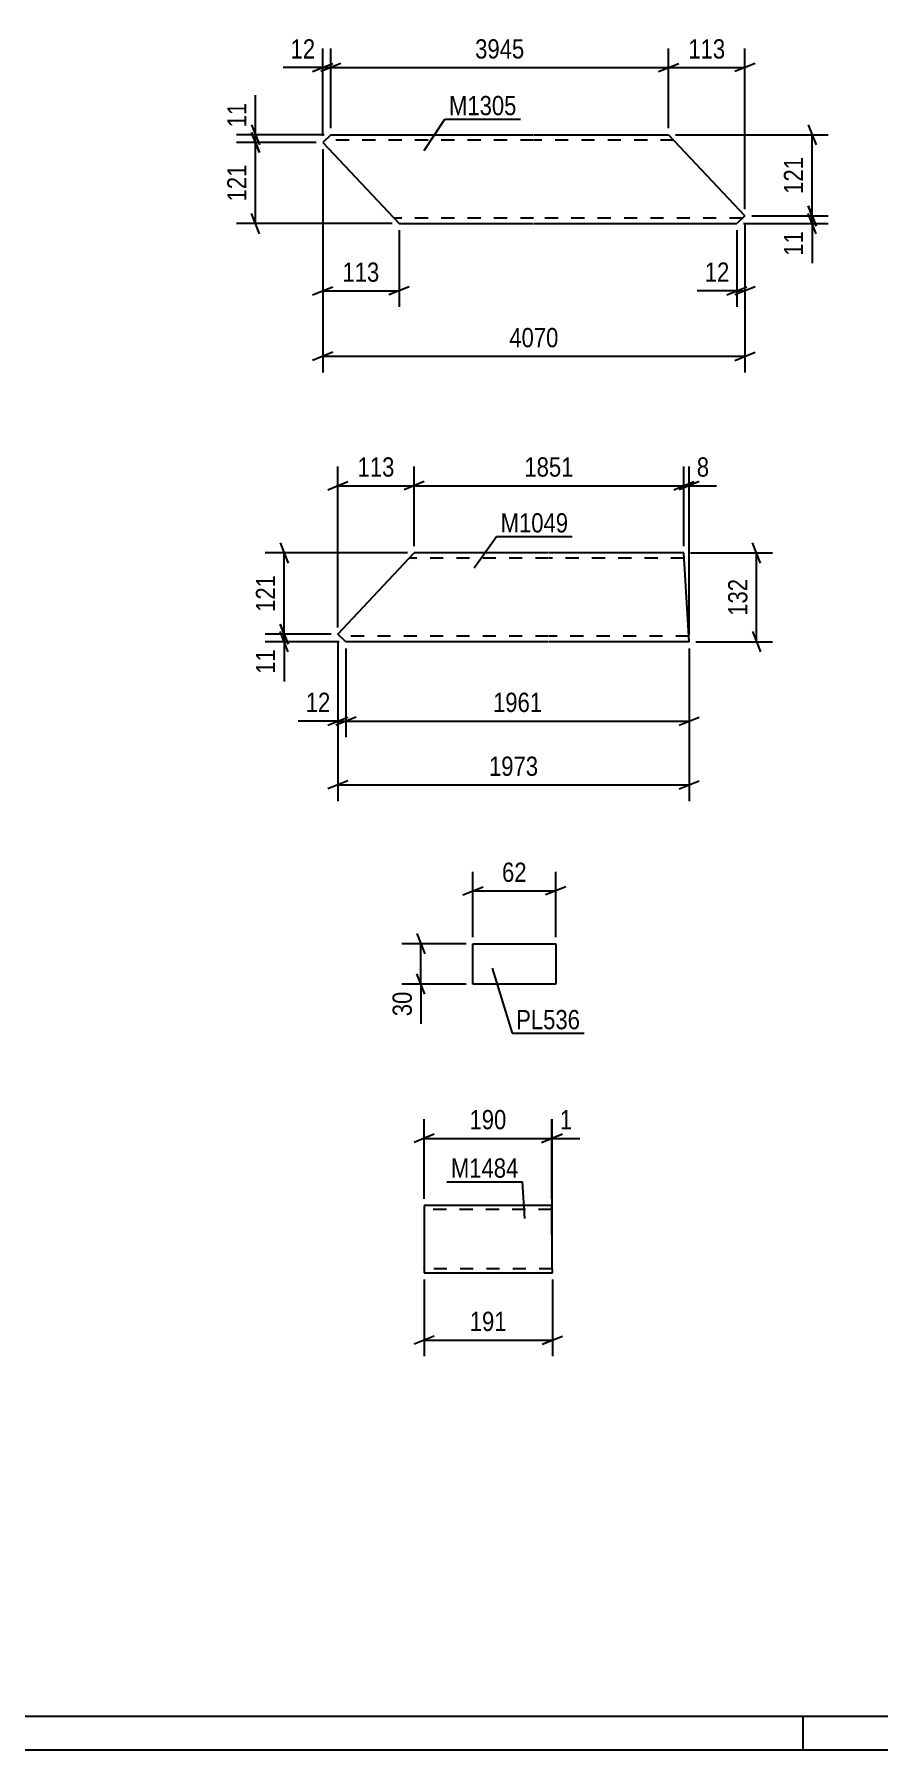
# Model space of a CAD drawing. Header units: millimetres. Extents: x 0 to 1189, y 0 to 841.
# Drawn here: x 444.6 to 570.2, y 0 to 255.1 of the extents above; entities that cross this region are included whole.
import ezdxf

# ---------------------------------------------------------------- set-up
doc = ezdxf.new("R2010")
doc.units = ezdxf.units.MM
doc.linetypes.add('DXK_LINE_DOT2', pattern=[3.9198, 1.9599, -1.9599])
doc.styles.add('Arial Narrow', font='ARIALN.TTF', dxfattribs={"height": 0.2})

# ---------------------------------------------------------------- blocks, each defined once
blk = doc.blocks.new('Unknown-814734972-1132')
at = {"color": 5, "linetype": 'Continuous'}
for p, q in [((5, 5), (1184, 5)), ((559, 0), (559, 5)), ((0, 0), (1189, 0))]:
    blk.add_line(p, q, dxfattribs=at)
blk = doc.blocks.new('Part-814734972-31425 - 31423')
at = {"color": 2, "linetype": 'Continuous'}
for p, q in [((488.73, 240.16), (487.52, 239.03)), ((488.73, 240.16), (518.87, 240.16)), ((518.97, 240.16), (538.97, 240.16)), ((538.97, 240.16), (550.32, 228.09)), ((487.52, 239.03), (498.87, 226.96)), ((550.32, 228.09), (549.12, 226.96)), ((498.87, 226.96), (518.87, 226.96)), ((518.97, 226.96), (549.12, 226.96))]:
    blk.add_line(p, q, dxfattribs=at)
at = {"color": 7, "linetype": 'DXK_LINE_DOT2'}
for p, q in [((518.87, 239.36), (487.87, 239.36)), ((539.72, 239.36), (518.97, 239.36)), ((518.87, 227.76), (498.12, 227.76)), ((549.97, 227.76), (518.97, 227.76))]:
    blk.add_line(p, q, dxfattribs=at)
blk = doc.blocks.new('Part-814734972-31432 - 31431')
at = {"color": 2, "linetype": 'Continuous'}
for p, q in [((489.77, 165.91), (501.12, 177.98)), ((521.12, 177.98), (501.12, 177.98)), ((541.22, 177.98), (521.22, 177.98)), ((542.03, 164.78), (541.22, 177.98)), ((490.97, 164.78), (489.77, 165.91)), ((521.12, 164.78), (490.97, 164.78)), ((542.03, 164.78), (521.22, 164.78))]:
    blk.add_line(p, q, dxfattribs=at)
at = {"color": 7, "linetype": 'DXK_LINE_DOT2'}
for p, q in [((521.12, 177.18), (500.37, 177.18)), ((541.27, 177.18), (521.22, 177.18)), ((521.12, 165.58), (490.12, 165.58)), ((541.98, 165.58), (521.22, 165.58)), ((541.98, 165.58), (541.98, 165.64))]:
    blk.add_line(p, q, dxfattribs=at)
blk = doc.blocks.new('Part-814734972-31602 - 31601')
at = {"color": 2, "linetype": 'Continuous'}
for p, q in [((509.86, 113.86), (509.86, 119.86)), ((509.86, 119.86), (522.17, 119.86)), ((522.17, 119.86), (522.17, 113.86)), ((522.17, 113.86), (509.86, 113.86))]:
    blk.add_line(p, q, dxfattribs=at)
blk = doc.blocks.new('Part-814734972-31680 - 31679')
at = {"color": 2, "linetype": 'Continuous'}
for p, q in [((521.58, 80.92), (502.6, 80.92)), ((502.6, 80.92), (502.6, 71.01)), ((521.66, 72.12), (521.58, 80.92)), ((521.67, 70.92), (521.66, 72.12)), ((502.6, 71.01), (502.6, 70.92)), ((502.6, 70.92), (521.67, 70.92))]:
    blk.add_line(p, q, dxfattribs=at)
at = {"color": 7, "linetype": 'DXK_LINE_DOT2'}
for p, q in [((521.59, 80.32), (502.6, 80.32)), ((502.6, 71.52), (502.6, 71.57)), ((521.66, 71.52), (502.6, 71.52)), ((521.66, 71.57), (521.66, 71.89)), ((521.66, 71.52), (521.66, 71.57))]:
    blk.add_line(p, q, dxfattribs=at)
blk = doc.blocks.new('StraightDimension-814734972-31795 - 31423')
at = {"color": 7, "linetype": 'Continuous'}
for p, q in [((487.52, 238.03), (487.52, 204.82)), ((550.32, 227.09), (550.32, 204.82)), ((489.02, 207.82), (486.02, 206.62)), ((487.52, 207.22), (550.32, 207.22)), ((548.82, 206.62), (551.82, 207.82))]:
    blk.add_line(p, q, dxfattribs=at)
at = {"color": 0}
blk.add_wipeout([(523.18, 207.97), (523.18, 212.17), (514.67, 212.17), (514.67, 207.97)], dxfattribs=at)
at = {"color": 3, "style": 'Arial Narrow'}
blk.add_text('4070', height=2.863, dxfattribs=at).set_placement((515.27, 208.57))
blk = doc.blocks.new('StraightDimension-814734972-31763 - 31423')
at = {"color": 7, "linetype": 'Continuous'}
for p, q in [((550.32, 227.09), (550.32, 214.56)), ((549.12, 225.96), (549.12, 214.56)), ((547.62, 216.36), (550.62, 217.56)), ((551.82, 217.56), (548.82, 216.36)), ((549.12, 216.96), (550.32, 216.96))]:
    blk.add_line(p, q, dxfattribs=at)
at = {"color": 0}
blk.add_wipeout([(548.59, 217.71), (548.59, 221.91), (543.74, 221.91), (543.74, 217.71)], dxfattribs=at)
at = {"color": 7, "linetype": 'Continuous'}
blk.add_line((549.12, 216.96), (543.21, 216.96), dxfattribs=at)
blk.add_line((549.12, 216.96), (543.21, 216.96), dxfattribs=at)
at = {"color": 3, "style": 'Arial Narrow'}
blk.add_text('12', height=2.863, dxfattribs=at).set_placement((544.34, 218.31))
blk = doc.blocks.new('StraightDimension-814734972-31767 - 31423')
at = {"color": 7, "linetype": 'Continuous'}
for p, q in [((487.52, 238.03), (487.52, 214.56)), ((498.87, 225.96), (498.87, 214.56)), ((486.02, 216.36), (489.02, 217.56)), ((487.52, 216.96), (498.87, 216.96)), ((500.37, 217.56), (497.37, 216.36))]:
    blk.add_line(p, q, dxfattribs=at)
at = {"color": 0}
blk.add_wipeout([(496.54, 217.71), (496.54, 221.91), (489.85, 221.91), (489.85, 217.71)], dxfattribs=at)
at = {"color": 3, "style": 'Arial Narrow'}
blk.add_text('113', height=2.863, dxfattribs=at).set_placement((490.45, 218.31))
blk = doc.blocks.new('StraightDimension-814734972-34118 - 31423')
at = {"color": 7, "linetype": 'Continuous'}
for p, q in [((539.97, 240.16), (562.72, 240.16)), ((559.72, 241.66), (560.92, 238.66)), ((560.32, 228.09), (560.32, 240.16)), ((551.32, 228.09), (562.72, 228.09)), ((560.92, 226.59), (559.72, 229.59))]:
    blk.add_line(p, q, dxfattribs=at)
at = {"color": 0}
blk.add_wipeout([(559.57, 237.47), (555.37, 237.47), (555.37, 230.78), (559.57, 230.78)], dxfattribs=at)
at = {"color": 3, "style": 'Arial Narrow'}
blk.add_text('121', height=2.863, rotation=90.0002, dxfattribs=at).set_placement((558.97, 231.38))
blk = doc.blocks.new('StraightDimension-814734972-34119 - 31423')
at = {"color": 7, "linetype": 'Continuous'}
for p, q in [((551.32, 228.09), (562.72, 228.09)), ((559.72, 229.59), (560.92, 226.59)), ((560.92, 225.46), (559.72, 228.46)), ((560.32, 226.96), (560.32, 228.09)), ((550.12, 226.96), (562.72, 226.96))]:
    blk.add_line(p, q, dxfattribs=at)
at = {"color": 0}
blk.add_wipeout([(559.57, 226.43), (555.37, 226.43), (555.37, 221.58), (559.57, 221.58)], dxfattribs=at)
at = {"color": 7, "linetype": 'Continuous'}
blk.add_line((560.32, 226.96), (560.32, 221.05), dxfattribs=at)
blk.add_line((560.32, 226.96), (560.32, 221.05), dxfattribs=at)
at = {"color": 3, "style": 'Arial Narrow'}
blk.add_text('11', height=2.863, rotation=90.0002, dxfattribs=at).set_placement((558.97, 222.18))
blk = doc.blocks.new('StraightDimension-814734972-34163 - 31423')
at = {"color": 7, "linetype": 'Continuous'}
for p, q in [((487.73, 240.16), (474.67, 240.16)), ((476.92, 241.66), (478.12, 238.66)), ((478.12, 237.53), (476.92, 240.53)), ((477.52, 239.03), (477.52, 240.16)), ((486.52, 239.03), (474.67, 239.03))]:
    blk.add_line(p, q, dxfattribs=at)
at = {"color": 0}
blk.add_wipeout([(476.77, 245.54), (472.57, 245.54), (472.57, 240.68), (476.77, 240.68)], dxfattribs=at)
at = {"color": 7, "linetype": 'Continuous'}
blk.add_line((477.52, 240.16), (477.52, 246.07), dxfattribs=at)
blk.add_line((477.52, 240.16), (477.52, 246.07), dxfattribs=at)
at = {"color": 3, "style": 'Arial Narrow'}
blk.add_text('11', height=2.863, rotation=90.0002, dxfattribs=at).set_placement((476.17, 241.28))
blk = doc.blocks.new('StraightDimension-814734972-34164 - 31423')
at = {"color": 7, "linetype": 'Continuous'}
for p, q in [((476.92, 240.53), (478.12, 237.53)), ((486.52, 239.03), (474.67, 239.03)), ((477.52, 226.96), (477.52, 239.03)), ((478.12, 225.46), (476.92, 228.46)), ((497.87, 226.96), (474.67, 226.96))]:
    blk.add_line(p, q, dxfattribs=at)
at = {"color": 0}
blk.add_wipeout([(476.77, 236.34), (472.57, 236.34), (472.57, 229.65), (476.77, 229.65)], dxfattribs=at)
at = {"color": 3, "style": 'Arial Narrow'}
blk.add_text('121', height=2.863, rotation=90.0002, dxfattribs=at).set_placement((476.17, 230.25))
blk = doc.blocks.new('StraightDimension-814734972-34201 - 31423')
at = {"color": 7, "linetype": 'Continuous'}
for p, q in [((538.97, 241.16), (538.97, 253.01)), ((550.32, 229.09), (550.32, 253.01)), ((537.47, 249.56), (540.47, 250.76)), ((538.97, 250.16), (550.32, 250.16)), ((551.82, 250.76), (548.82, 249.56))]:
    blk.add_line(p, q, dxfattribs=at)
at = {"color": 0}
blk.add_wipeout([(547.99, 250.91), (547.99, 255.11), (541.3, 255.11), (541.3, 250.91)], dxfattribs=at)
at = {"color": 3, "style": 'Arial Narrow'}
blk.add_text('113', height=2.863, dxfattribs=at).set_placement((541.9, 251.51))
blk = doc.blocks.new('StraightDimension-814734972-34202 - 31423')
at = {"color": 7, "linetype": 'Continuous'}
for p, q in [((488.73, 241.16), (488.73, 253.01)), ((538.97, 241.16), (538.97, 253.01)), ((490.23, 250.76), (487.23, 249.56)), ((488.73, 250.16), (538.97, 250.16)), ((537.47, 249.56), (540.47, 250.76))]:
    blk.add_line(p, q, dxfattribs=at)
at = {"color": 0}
blk.add_wipeout([(518.1, 250.91), (518.1, 255.11), (509.59, 255.11), (509.59, 250.91)], dxfattribs=at)
at = {"color": 3, "style": 'Arial Narrow'}
blk.add_text('3945', height=2.863, dxfattribs=at).set_placement((510.19, 251.51))
blk = doc.blocks.new('StraightDimension-814734972-34203 - 31423')
at = {"color": 7, "linetype": 'Continuous'}
for p, q in [((487.52, 240.03), (487.52, 253.01)), ((488.73, 241.16), (488.73, 253.01)), ((486.02, 249.56), (489.02, 250.76)), ((490.23, 250.76), (487.23, 249.56)), ((487.52, 250.16), (488.73, 250.16))]:
    blk.add_line(p, q, dxfattribs=at)
at = {"color": 0}
blk.add_wipeout([(487, 250.91), (487, 255.11), (482.14, 255.11), (482.14, 250.91)], dxfattribs=at)
at = {"color": 7, "linetype": 'Continuous'}
blk.add_line((487.52, 250.16), (481.62, 250.16), dxfattribs=at)
blk.add_line((487.52, 250.16), (481.62, 250.16), dxfattribs=at)
at = {"color": 3, "style": 'Arial Narrow'}
blk.add_text('12', height=2.863, dxfattribs=at).set_placement((482.74, 251.51))
blk = doc.blocks.new('StraightDimension-814734972-34316 - 31431')
at = {"color": 7, "linetype": 'Continuous'}
for p, q in [((489.77, 164.91), (489.77, 150.58)), ((490.97, 163.78), (490.97, 150.58)), ((488.27, 152.38), (491.27, 153.58)), ((492.47, 153.58), (489.47, 152.38)), ((489.77, 152.98), (490.97, 152.98))]:
    blk.add_line(p, q, dxfattribs=at)
at = {"color": 0}
blk.add_wipeout([(489.25, 153.73), (489.25, 157.93), (484.39, 157.93), (484.39, 153.73)], dxfattribs=at)
at = {"color": 7, "linetype": 'Continuous'}
blk.add_line((489.77, 152.98), (483.87, 152.98), dxfattribs=at)
blk.add_line((489.77, 152.98), (483.87, 152.98), dxfattribs=at)
at = {"color": 3, "style": 'Arial Narrow'}
blk.add_text('12', height=2.863, dxfattribs=at).set_placement((484.99, 154.33))
blk = doc.blocks.new('StraightDimension-814734972-34271 - 31431')
at = {"color": 7, "linetype": 'Continuous'}
for p, q in [((488.77, 165.91), (478.94, 165.91)), ((481.19, 167.41), (482.39, 164.41)), ((482.39, 163.28), (481.19, 166.28)), ((481.79, 164.78), (481.79, 165.91)), ((489.97, 164.78), (478.94, 164.78))]:
    blk.add_line(p, q, dxfattribs=at)
at = {"color": 0}
blk.add_wipeout([(481.04, 164.26), (476.84, 164.26), (476.84, 159.4), (481.04, 159.4)], dxfattribs=at)
at = {"color": 7, "linetype": 'Continuous'}
blk.add_line((481.79, 164.78), (481.79, 158.88), dxfattribs=at)
blk.add_line((481.79, 164.78), (481.79, 158.88), dxfattribs=at)
at = {"color": 3, "style": 'Arial Narrow'}
blk.add_text('11', height=2.863, rotation=90.0002, dxfattribs=at).set_placement((480.44, 160))
blk = doc.blocks.new('StraightDimension-814734972-31819 - 31431')
at = {"color": 7, "linetype": 'Continuous'}
for p, q in [((552.63, 176.48), (551.43, 179.48)), ((542.22, 177.98), (554.43, 177.98)), ((552.03, 164.78), (552.03, 177.98)), ((551.43, 166.28), (552.63, 163.28)), ((543.03, 164.78), (554.43, 164.78))]:
    blk.add_line(p, q, dxfattribs=at)
at = {"color": 0}
blk.add_wipeout([(551.28, 174.72), (547.08, 174.72), (547.08, 168.04), (551.28, 168.04)], dxfattribs=at)
at = {"color": 3, "style": 'Arial Narrow'}
blk.add_text('132', height=2.863, rotation=90.0002, dxfattribs=at).set_placement((550.68, 168.64))
blk = doc.blocks.new('StraightDimension-814734972-34343 - 31431')
at = {"color": 7, "linetype": 'Continuous'}
for p, q in [((541.22, 178.98), (541.22, 190.83)), ((542.03, 165.78), (542.03, 190.83)), ((539.72, 187.38), (542.72, 188.58)), ((543.53, 188.58), (540.53, 187.38)), ((541.22, 187.98), (542.03, 187.98))]:
    blk.add_line(p, q, dxfattribs=at)
at = {"color": 0}
blk.add_wipeout([(545.59, 188.73), (545.59, 192.93), (542.56, 192.93), (542.56, 188.73)], dxfattribs=at)
at = {"color": 7, "linetype": 'Continuous'}
blk.add_line((542.03, 187.98), (546.11, 187.98), dxfattribs=at)
blk.add_line((542.03, 187.98), (546.11, 187.98), dxfattribs=at)
at = {"color": 3, "style": 'Arial Narrow'}
blk.add_text('8', height=2.86, dxfattribs=at).set_placement((543.16, 189.33))
blk = doc.blocks.new('StraightDimension-814734972-31825 - 31431')
at = {"color": 7, "linetype": 'Continuous'}
for p, q in [((489.77, 164.91), (489.77, 141.08)), ((542.03, 163.78), (542.03, 141.08)), ((491.27, 144.08), (488.27, 142.88)), ((489.77, 143.48), (542.03, 143.48)), ((540.53, 142.88), (543.53, 144.08))]:
    blk.add_line(p, q, dxfattribs=at)
at = {"color": 0}
blk.add_wipeout([(520.16, 144.23), (520.16, 148.43), (511.65, 148.43), (511.65, 144.23)], dxfattribs=at)
at = {"color": 3, "style": 'Arial Narrow'}
blk.add_text('1973', height=2.863, dxfattribs=at).set_placement((512.25, 144.83))
blk = doc.blocks.new('StraightDimension-814734972-34315 - 31431')
at = {"color": 7, "linetype": 'Continuous'}
for p, q in [((490.97, 163.78), (490.97, 150.58)), ((542.03, 163.78), (542.03, 150.58)), ((492.47, 153.58), (489.47, 152.38)), ((540.53, 152.38), (543.53, 153.58)), ((490.97, 152.98), (542.03, 152.98))]:
    blk.add_line(p, q, dxfattribs=at)
at = {"color": 0}
blk.add_wipeout([(520.76, 153.73), (520.76, 157.93), (512.25, 157.93), (512.25, 153.73)], dxfattribs=at)
at = {"color": 3, "style": 'Arial Narrow'}
blk.add_text('1961', height=2.863, dxfattribs=at).set_placement((512.85, 154.33))
blk = doc.blocks.new('StraightDimension-814734972-34270 - 31431')
at = {"color": 7, "linetype": 'Continuous'}
for p, q in [((481.19, 179.48), (482.39, 176.48)), ((500.12, 177.98), (478.94, 177.98)), ((481.79, 165.91), (481.79, 177.98)), ((488.77, 165.91), (478.94, 165.91)), ((482.39, 164.41), (481.19, 167.41))]:
    blk.add_line(p, q, dxfattribs=at)
at = {"color": 0}
blk.add_wipeout([(481.04, 175.29), (476.84, 175.29), (476.84, 168.61), (481.04, 168.61)], dxfattribs=at)
at = {"color": 3, "style": 'Arial Narrow'}
blk.add_text('121', height=2.863, rotation=90.0002, dxfattribs=at).set_placement((480.44, 169.21))
blk = doc.blocks.new('StraightDimension-814734972-34344 - 31431')
at = {"color": 7, "linetype": 'Continuous'}
for p, q in [((501.12, 178.98), (501.12, 190.83)), ((541.22, 178.98), (541.22, 190.83)), ((502.62, 188.58), (499.62, 187.38)), ((501.12, 187.98), (541.22, 187.98)), ((539.72, 187.38), (542.72, 188.58))]:
    blk.add_line(p, q, dxfattribs=at)
at = {"color": 0}
blk.add_wipeout([(525.43, 188.73), (525.43, 192.93), (516.91, 192.93), (516.91, 188.73)], dxfattribs=at)
at = {"color": 3, "style": 'Arial Narrow'}
blk.add_text('1851', height=2.863, dxfattribs=at).set_placement((517.51, 189.33))
blk = doc.blocks.new('StraightDimension-814734972-34345 - 31431')
at = {"color": 7, "linetype": 'Continuous'}
for p, q in [((489.77, 166.91), (489.77, 190.83)), ((501.12, 178.98), (501.12, 190.83)), ((488.27, 187.38), (491.27, 188.58)), ((489.77, 187.98), (501.12, 187.98)), ((502.62, 188.58), (499.62, 187.38))]:
    blk.add_line(p, q, dxfattribs=at)
at = {"color": 0}
blk.add_wipeout([(498.79, 188.73), (498.79, 192.93), (492.1, 192.93), (492.1, 188.73)], dxfattribs=at)
at = {"color": 3, "style": 'Arial Narrow'}
blk.add_text('113', height=2.863, dxfattribs=at).set_placement((492.7, 189.33))
blk = doc.blocks.new('StraightDimension-814734972-32059 - 31601')
at = {"color": 7, "linetype": 'Continuous'}
for p, q in [((509.86, 120.86), (509.86, 130.56)), ((522.17, 120.86), (522.17, 130.56)), ((508.36, 127.11), (511.36, 128.31)), ((509.86, 127.71), (522.17, 127.71)), ((523.67, 128.31), (520.67, 127.11))]:
    blk.add_line(p, q, dxfattribs=at)
at = {"color": 0}
blk.add_wipeout([(518.45, 128.46), (518.45, 132.66), (513.59, 132.66), (513.59, 128.46)], dxfattribs=at)
at = {"color": 3, "style": 'Arial Narrow'}
blk.add_text('62', height=2.863, dxfattribs=at).set_placement((514.19, 129.06))
blk = doc.blocks.new('StraightDimension-814734972-32055 - 31601')
at = {"color": 7, "linetype": 'Continuous'}
for p, q in [((501.52, 121.36), (502.72, 118.36)), ((508.86, 119.86), (499.27, 119.86)), ((502.12, 113.86), (502.12, 119.86)), ((502.72, 112.36), (501.52, 115.36)), ((508.86, 113.86), (499.27, 113.86))]:
    blk.add_line(p, q, dxfattribs=at)
at = {"color": 0}
blk.add_wipeout([(501.37, 113.34), (497.17, 113.34), (497.17, 108.48), (501.37, 108.48)], dxfattribs=at)
at = {"color": 7, "linetype": 'Continuous'}
blk.add_line((502.12, 113.86), (502.12, 107.96), dxfattribs=at)
blk.add_line((502.12, 113.86), (502.12, 107.96), dxfattribs=at)
at = {"color": 3, "style": 'Arial Narrow'}
blk.add_text('30', height=2.863, rotation=90.0002, dxfattribs=at).set_placement((500.77, 109.08))
blk = doc.blocks.new('StraightDimension-814734972-34398 - 31679')
at = {"color": 7, "linetype": 'Continuous'}
for p, q in [((502.6, 81.92), (502.6, 93.77)), ((521.58, 81.92), (521.58, 93.77)), ((504.1, 91.52), (501.1, 90.32)), ((502.6, 90.92), (521.58, 90.92)), ((520.08, 90.32), (523.08, 91.52))]:
    blk.add_line(p, q, dxfattribs=at)
at = {"color": 0}
blk.add_wipeout([(515.43, 91.67), (515.43, 95.87), (508.75, 95.87), (508.75, 91.67)], dxfattribs=at)
at = {"color": 3, "style": 'Arial Narrow'}
blk.add_text('190', height=2.863, dxfattribs=at).set_placement((509.35, 92.27))
blk = doc.blocks.new('StraightDimension-814734972-32182 - 31679')
at = {"color": 7, "linetype": 'Continuous'}
for p, q in [((502.6, 69.92), (502.6, 58.52)), ((521.67, 69.92), (521.67, 58.52)), ((504.1, 61.52), (501.1, 60.32)), ((520.17, 60.32), (523.17, 61.52)), ((502.6, 60.92), (521.67, 60.92))]:
    blk.add_line(p, q, dxfattribs=at)
at = {"color": 0}
blk.add_wipeout([(515.48, 61.67), (515.48, 65.87), (508.79, 65.87), (508.79, 61.67)], dxfattribs=at)
at = {"color": 3, "style": 'Arial Narrow'}
blk.add_text('191', height=2.863, dxfattribs=at).set_placement((509.39, 62.27))
blk = doc.blocks.new('StraightDimension-814734972-34397 - 31679')
at = {"color": 7, "linetype": 'Continuous'}
for p, q in [((521.58, 81.92), (521.58, 93.77)), ((521.66, 72.52), (521.66, 93.77)), ((520.08, 90.32), (523.08, 91.52)), ((523.16, 91.52), (520.16, 90.32)), ((521.58, 90.92), (521.66, 90.92))]:
    blk.add_line(p, q, dxfattribs=at)
at = {"color": 0}
blk.add_wipeout([(525.22, 91.67), (525.22, 95.87), (522.19, 95.87), (522.19, 91.67)], dxfattribs=at)
at = {"color": 7, "linetype": 'Continuous'}
blk.add_line((521.66, 90.92), (525.74, 90.92), dxfattribs=at)
blk.add_line((521.66, 90.92), (525.74, 90.92), dxfattribs=at)
at = {"color": 3, "style": 'Arial Narrow'}
blk.add_text('1', height=2.86, dxfattribs=at).set_placement((522.79, 92.27))
blk = doc.blocks.new('Mark-814734972-32295 - 31423')
at = {"color": 0}
blk.add_wipeout([(516.35, 243.08), (516.35, 246.08), (506.3, 246.08), (506.3, 243.08)], dxfattribs=at)
blk.add_wipeout([(516.35, 243.08), (516.35, 246.08), (506.3, 246.08), (506.3, 243.08)], dxfattribs=at)
at = {"color": 30, "linetype": 'Continuous'}
for p, q in [((502.62, 237.85), (505.7, 242.48)), ((505.7, 242.48), (516.95, 242.48))]:
    blk.add_line(p, q, dxfattribs=at)
at = {"color": 3, "style": 'Arial Narrow'}
blk.add_text('M1305', height=2.863, dxfattribs=at).set_placement((506.3, 243.08))
blk = doc.blocks.new('Mark-814734972-32298 - 31431')
at = {"color": 0}
blk.add_wipeout([(524.04, 181.02), (524.04, 184.02), (513.98, 184.02), (513.98, 181.02)], dxfattribs=at)
blk.add_wipeout([(524.04, 181.02), (524.04, 184.02), (513.98, 184.02), (513.98, 181.02)], dxfattribs=at)
at = {"color": 30, "linetype": 'Continuous'}
for p, q in [((510.04, 175.75), (513.38, 180.42)), ((513.38, 180.42), (524.64, 180.42))]:
    blk.add_line(p, q, dxfattribs=at)
at = {"color": 3, "style": 'Arial Narrow'}
blk.add_text('M1049', height=2.863, dxfattribs=at).set_placement((513.98, 181.02))
blk = doc.blocks.new('Mark-814734972-32334 - 31601')
at = {"color": 0}
blk.add_wipeout([(525.79, 107.14), (525.79, 110.14), (516.29, 110.14), (516.29, 107.14)], dxfattribs=at)
blk.add_wipeout([(525.79, 107.14), (525.79, 110.14), (516.29, 110.14), (516.29, 107.14)], dxfattribs=at)
at = {"color": 30, "linetype": 'Continuous'}
for p, q in [((512.73, 116.24), (515.69, 106.54)), ((515.69, 106.54), (526.39, 106.54))]:
    blk.add_line(p, q, dxfattribs=at)
at = {"color": 3, "style": 'Arial Narrow'}
blk.add_text('PL536', height=2.863, dxfattribs=at).set_placement((516.29, 107.14))
blk = doc.blocks.new('Mark-814734972-32361 - 31679')
at = {"color": 0}
blk.add_wipeout([(516.63, 85.07), (516.63, 88.07), (506.58, 88.07), (506.58, 85.07)], dxfattribs=at)
blk.add_wipeout([(516.63, 85.07), (516.63, 88.07), (506.58, 88.07), (506.58, 85.07)], dxfattribs=at)
at = {"color": 30, "linetype": 'Continuous'}
for p in [(505.98, 84.47), (517.57, 79)]:
    blk.add_line(p, (517.23, 84.47), dxfattribs=at)
at = {"color": 3, "style": 'Arial Narrow'}
blk.add_text('M1484', height=2.863, dxfattribs=at).set_placement((506.58, 85.07))

msp = doc.modelspace()

# ---------------------------------------------------------------- block references
for name in ['Unknown-814734972-1132', 'Part-814734972-31425 - 31423', 'Part-814734972-31432 - 31431', 'Part-814734972-31602 - 31601', 'Part-814734972-31680 - 31679']:
    msp.add_blockref(name, (0, 0))

# ---------------------------------------------------------------- next in the draw order: block references
for name in ['StraightDimension-814734972-31795 - 31423', 'StraightDimension-814734972-31819 - 31431', 'StraightDimension-814734972-34316 - 31431', 'StraightDimension-814734972-32059 - 31601', 'Mark-814734972-32334 - 31601', 'StraightDimension-814734972-34398 - 31679', 'StraightDimension-814734972-32182 - 31679']:
    msp.add_blockref(name, (0, 0))

# ---------------------------------------------------------------- next in the draw order: block references
for name in ['StraightDimension-814734972-31767 - 31423', 'StraightDimension-814734972-31763 - 31423', 'StraightDimension-814734972-34343 - 31431', 'StraightDimension-814734972-34271 - 31431', 'StraightDimension-814734972-32055 - 31601', 'StraightDimension-814734972-34397 - 31679', 'Mark-814734972-32361 - 31679']:
    msp.add_blockref(name, (0, 0))

# ---------------------------------------------------------------- next in the draw order: block references
for name in ['StraightDimension-814734972-34163 - 31423', 'StraightDimension-814734972-34118 - 31423', 'StraightDimension-814734972-31825 - 31431']:
    msp.add_blockref(name, (0, 0))

# ---------------------------------------------------------------- next in the draw order: block references
for name in ['StraightDimension-814734972-34164 - 31423', 'StraightDimension-814734972-34119 - 31423', 'StraightDimension-814734972-34315 - 31431']:
    msp.add_blockref(name, (0, 0))

# ---------------------------------------------------------------- next in the draw order: block references
for name in ['StraightDimension-814734972-34201 - 31423', 'StraightDimension-814734972-34270 - 31431']:
    msp.add_blockref(name, (0, 0))

# ---------------------------------------------------------------- next in the draw order: block references
for name in ['StraightDimension-814734972-34202 - 31423', 'StraightDimension-814734972-34344 - 31431']:
    msp.add_blockref(name, (0, 0))

# ---------------------------------------------------------------- next in the draw order: block references
for name in ['StraightDimension-814734972-34203 - 31423', 'Mark-814734972-32295 - 31423', 'StraightDimension-814734972-34345 - 31431', 'Mark-814734972-32298 - 31431']:
    msp.add_blockref(name, (0, 0))

doc.saveas('drawing.dxf')
